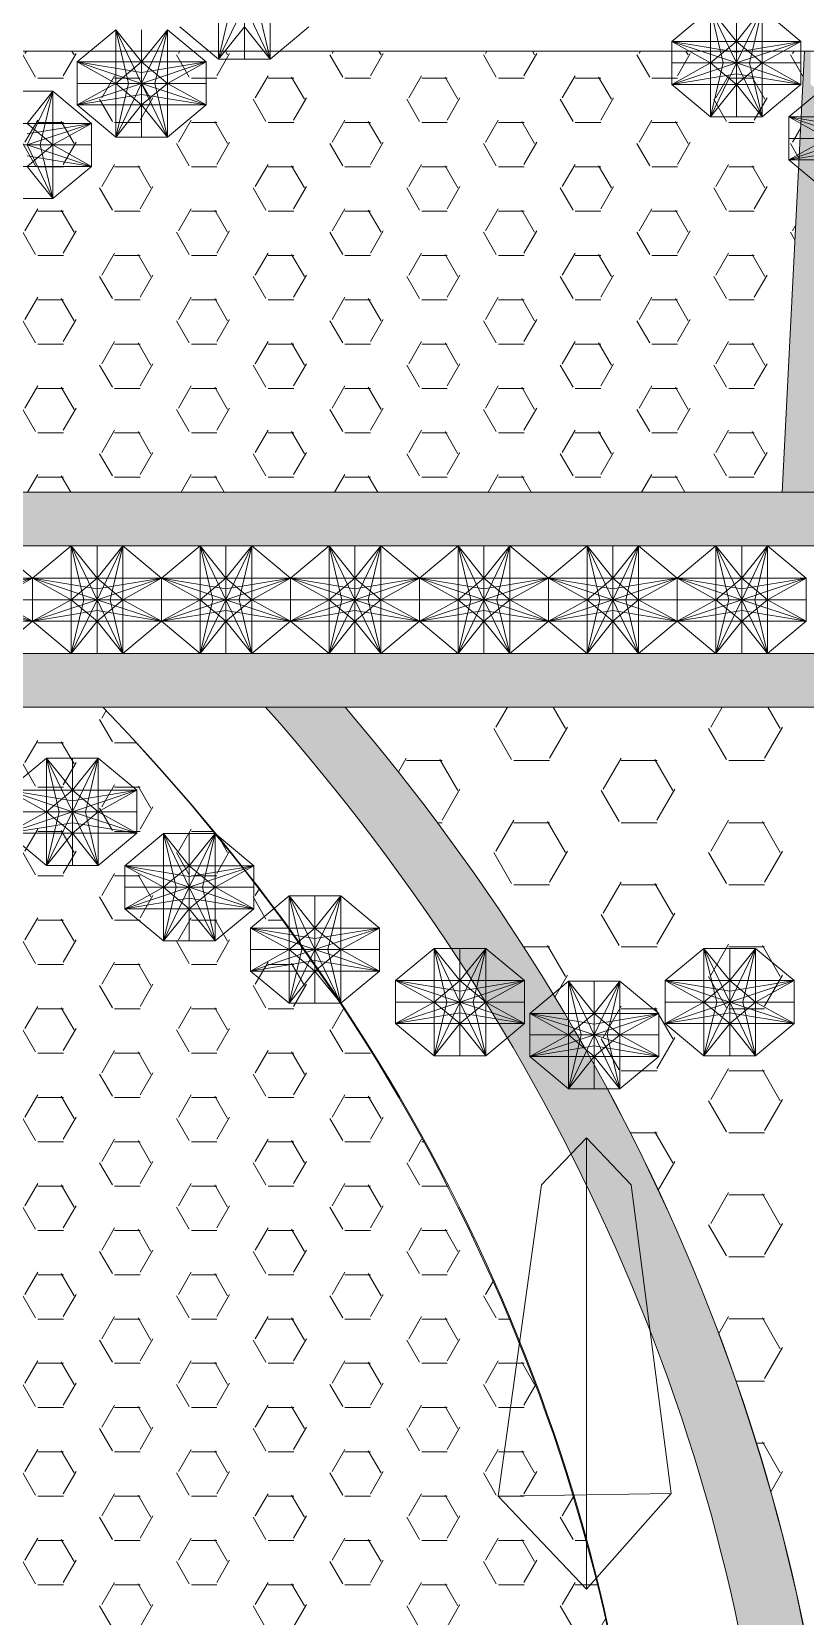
# Model space of a CAD drawing. Header units: inches. Extents: x 258415 to 640093, y 441672 to 945769.
# Drawn here: x 299308.7 to 299344.7, y 465823.4 to 465897.2 of the extents above; entities that cross this region are included whole.
import ezdxf

# ---------------------------------------------------------------- set-up
doc = ezdxf.new("R2010")
doc.units = ezdxf.units.IN
doc.header["$MEASUREMENT"] = 0
doc.linetypes.add('HIDDEN', pattern=[0.375, 0.25, -0.125])
doc.layers.add('CQ SPOT DETAIL DIMENSION', color=9, linetype='Continuous')
doc.layers.add('E-LITE-FIXT-NORM-CEILING', color=3, linetype='Continuous')
pattern_1 = [(0, (-8405.160711264965, -2014.935615918386), (0, 6.874074999999999), [3.96875, -7.9375]), (120, (-8405.160711264965, -2014.935615918386), (-5.953123577519514, -3.437037499999997), [3.968749999999997, -7.937499999999996]), (59.99999999999999, (-8401.191961264965, -2014.935615918386), (-5.953123577519514, 3.4370375), [3.96875, -7.9375])]

# ---------------------------------------------------------------- blocks, each defined once
blk = doc.blocks.new('OCTAGON')
at = {"color": 4, "lineweight": 0}
for p, q in [((-4.999999999974534, 12.5), (-4.999999999974534, -12.5)), ((-4.999999999978171, 12.49999999999772), (2.54659e-11, 5.000000000000454)), ((-4.999999999974534, 12.49999999999045), (-2.535666767445945, -1.3642e-12)), ((3.27418e-11, 0), (-4.999999999978171, 12.49999999999772)), ((2.54659e-11, 12.5), (2.54659e-11, -12.5)), ((5.000000000029104, 12.50000000000045), (2.91038e-11, 5.000000000000454)), ((2.54659e-11, 0), (5.000000000029104, 12.50000000000045)), ((5.000000000025465, 12.49999999999318), (2.535666767504153, 0)), ((5.000000000025465, 12.5), (5.000000000025465, -12.5)), ((-12.49999999997453, 5), (12.50000000002546, 5)), ((-12.49999999997817, 5.000000000007275), (-4.99999999998181, 0)), ((-12.49999999997089, 5.000000000003636), (2.18279e-11, 2.535666767471411)), ((1.81899e-11, -7.276000000000001e-12), (-12.49999999997817, 5.000000000007275)), ((12.50000000002183, 5.000000000003636), (2.91038e-11, 2.535666767471411)), ((3.27418e-11, -7.276000000000001e-12), (12.5000000000291, 5.000000000007275)), ((12.5000000000291, 5.000000000007275), (5.000000000032742, 0)), ((-12.49999999997453, 0), (12.50000000002546, 0)), ((1.81899e-11, 0), (-12.49999999998181, -5)), ((-4.999999999974534, -12.49999999999045), (-2.535666767445945, 1.3642e-12)), ((3.27418e-11, 0), (-4.999999999978171, -12.49999999999772)), ((2.54659e-11, 0), (5.000000000029104, -12.50000000000045)), ((3.27418e-11, 0), (12.50000000003274, -5)), ((5.000000000025465, -12.49999999999318), (2.535666767504153, 0)), ((-12.49999999998181, -5), (-4.99999999998181, -3.638e-12)), ((-12.49999999997453, -4.999999999996362), (1.81899e-11, -2.535666767478687)), ((12.50000000002546, -4.999999999996362), (3.27418e-11, -2.535666767478687)), ((12.50000000003274, -5), (5.000000000032742, -3.638e-12)), ((-12.49999999997453, -5), (12.50000000002546, -5)), ((-4.999999999978171, -12.49999999999772), (2.54659e-11, -5.000000000000454)), ((5.000000000029104, -12.50000000000045), (2.91038e-11, -5.000000000000454))]:
    blk.add_line(p, q, dxfattribs=at)
for points in [[(-4.999999999974534, 12.5), (5.000000000029104, 12.50000000000045), (12.50000000002546, 5), (12.50000000002546, -5), (5.000000000025465, -12.5), (-4.999999999970896, -12.49999999999954), (-12.49999999997453, -5), (-12.49999999997453, 5), (-4.999999999974534, 12.5)], [(-4.999999999974534, 1.3642e-12), (2.54659e-11, 4.999999999994997), (5.000000000032742, -3.638e-12), (2.54659e-11, -4.999999999994997), (-4.99999999998181, -3.638e-12)]]:
    blk.add_lwpolyline(points, dxfattribs=at)
blk = doc.blocks.new('COLIER')
at = {"color": 4, "lineweight": 0}
for p, q in [((8181.334809409403, 3211.537572136928), (8187.334809409401, 3217.537572136927)), ((8187.334809409401, 3217.537572136927), (8187.334809409401, 3197.537572136929)), ((8187.334809409401, 3217.537572136927), (8195.334809409404, 3217.537572136928)), ((8187.334809409399, 3217.537572136926), (8191.334809409401, 3211.537572136928)), ((8187.334809409401, 3217.53757213692), (8189.306275995424, 3207.537572136927)), ((8191.334809409405, 3207.537572136928), (8187.334809409399, 3217.537572136926)), ((8191.334809409401, 3217.537572136927), (8191.334809409401, 3197.537572136929)), ((8195.334809409404, 3217.537572136928), (8191.334809409404, 3211.537572136928)), ((8191.334809409401, 3207.537572136928), (8195.334809409404, 3217.537572136928)), ((8195.3348094094, 3217.537572136922), (8193.363342823384, 3207.537572136928)), ((8195.3348094094, 3217.537572136927), (8195.3348094094, 3197.537572136929)), ((8195.334809409404, 3217.537572136928), (8201.3348094094, 3211.537572136928)), ((8181.334809409403, 3211.537572136928), (8201.3348094094, 3211.537572136928)), ((8181.334809409399, 3211.537572136933), (8187.334809409395, 3207.537572136928)), ((8181.334809409404, 3211.537572136931), (8191.334809409399, 3209.566105550905)), ((8191.334809409394, 3207.537572136922), (8181.334809409399, 3211.537572136933)), ((8187.334809409401, 3207.537572136929), (8191.334809409401, 3211.537572136924)), ((8201.334809409396, 3211.537572136931), (8191.334809409404, 3209.566105550905)), ((8191.334809409405, 3207.537572136922), (8201.334809409404, 3211.537572136933)), ((8191.334809409401, 3211.537572136924), (8195.334809409407, 3207.537572136925)), ((8201.334809409404, 3211.537572136933), (8195.334809409407, 3207.537572136928)), ((8201.3348094094, 3211.537572136928), (8201.3348094094, 3203.537572136928)), ((8181.334809409403, 3207.537572136928), (8201.3348094094, 3207.537572136928)), ((8181.334809409395, 3203.537572136928), (8187.334809409395, 3207.537572136925)), ((8191.334809409394, 3207.537572136928), (8181.334809409395, 3203.537572136928)), ((8181.334809409403, 3203.537572136931), (8191.334809409394, 3205.509038722945)), ((8187.334809409401, 3197.537572136936), (8189.306275995424, 3207.537572136929)), ((8191.334809409405, 3207.537572136928), (8187.334809409399, 3197.53757213693)), ((8191.334809409401, 3203.537572136932), (8187.334809409395, 3207.537572136925)), ((8191.334809409401, 3207.537572136928), (8195.334809409404, 3197.537572136928)), ((8191.334809409405, 3207.537572136928), (8201.334809409407, 3203.537572136928)), ((8195.334809409407, 3207.537572136925), (8191.334809409401, 3203.537572136932)), ((8201.3348094094, 3203.537572136931), (8191.334809409405, 3205.509038722945)), ((8195.3348094094, 3197.537572136934), (8193.363342823384, 3207.537572136928)), ((8201.334809409407, 3203.537572136928), (8195.334809409407, 3207.537572136925)), ((8181.334809409403, 3203.537572136928), (8201.3348094094, 3203.537572136928)), ((8187.334809409405, 3197.537572136929), (8181.334809409403, 3203.537572136928)), ((8187.334809409399, 3197.53757213693), (8191.334809409401, 3203.537572136928)), ((8195.334809409404, 3197.537572136928), (8191.334809409404, 3203.537572136928)), ((8201.3348094094, 3203.537572136928), (8195.3348094094, 3197.537572136929)), ((8199.466642955, 3197.491142699168), (8205.466642954998, 3203.491142699168)), ((8205.466642954998, 3203.491142699168), (8205.466642954998, 3183.491142699168)), ((8205.466642954998, 3203.491142699168), (8213.466642955002, 3203.491142699169)), ((8205.466642954998, 3203.491142699166), (8209.466642954998, 3197.491142699168)), ((8205.466642954998, 3203.49114269916), (8207.43810954102, 3193.491142699167)), ((8209.466642955002, 3193.491142699168), (8205.466642954998, 3203.491142699166)), ((8209.466642954998, 3203.491142699168), (8209.466642954998, 3183.491142699168)), ((8213.466642955002, 3203.491142699169), (8209.466642955002, 3197.491142699168)), ((8209.466642954998, 3193.491142699168), (8213.466642955002, 3203.491142699169)), ((8213.466642954998, 3203.491142699162), (8211.495176368979, 3193.491142699168)), ((8213.466642954998, 3203.491142699168), (8213.466642954998, 3183.491142699168)), ((8213.466642955002, 3203.491142699169), (8219.466642954998, 3197.491142699168)), ((8195.3348094094, 3197.537572136929), (8187.334809409405, 3197.537572136929)), ((8199.466642955, 3197.491142699168), (8219.466642954998, 3197.491142699168)), ((8199.466642955, 3189.491142699168), (8199.466642955, 3197.491142699168)), ((8199.466642954996, 3197.491142699174), (8205.466642954992, 3193.491142699168)), ((8199.466642955002, 3197.491142699171), (8209.466642954996, 3195.519676113145)), ((8209.466642954992, 3193.491142699163), (8199.466642954996, 3197.491142699174)), ((8205.466642954998, 3193.491142699169), (8209.466642954998, 3197.491142699164)), ((8219.466642954994, 3197.491142699171), (8209.466642955002, 3195.519676113145)), ((8209.466642955002, 3193.491142699163), (8219.466642955, 3197.491142699174)), ((8209.466642954998, 3197.491142699164), (8213.466642955002, 3193.491142699166)), ((8219.466642955, 3197.491142699174), (8213.466642955002, 3193.491142699168)), ((8219.466642954998, 3197.491142699168), (8219.466642954998, 3189.491142699168)), ((8199.466642955, 3193.491142699168), (8219.466642954998, 3193.491142699168)), ((8199.466642954992, 3189.491142699168), (8205.466642954992, 3193.491142699166)), ((8209.466642954992, 3193.491142699168), (8199.466642954992, 3189.491142699168)), ((8205.466642954998, 3183.491142699176), (8207.43810954102, 3193.491142699169)), ((8209.466642955002, 3193.491142699168), (8205.466642954998, 3183.49114269917)), ((8209.466642954998, 3189.491142699172), (8205.466642954992, 3193.491142699166)), ((8209.466642954998, 3193.491142699168), (8213.466642955002, 3183.491142699168)), ((8209.466642955002, 3193.491142699168), (8219.466642955002, 3189.491142699168)), ((8213.466642955002, 3193.491142699166), (8209.466642954998, 3189.491142699172)), ((8213.466642954998, 3183.491142699174), (8211.495176368979, 3193.491142699168)), ((8219.466642955002, 3189.491142699168), (8213.466642955002, 3193.491142699166)), ((8199.466642955, 3189.491142699171), (8209.466642954992, 3191.462609285185)), ((8219.466642954998, 3189.491142699171), (8209.466642955002, 3191.462609285185)), ((8218.952291619129, 3185.897048886263), (8224.952291619127, 3191.897048886262)), ((8224.952291619127, 3191.897048886262), (8224.952291619127, 3171.897048886263)), ((8224.952291619127, 3191.897048886262), (8232.95229161913, 3191.897048886263)), ((8224.952291619125, 3191.897048886261), (8228.952291619129, 3185.897048886263)), ((8224.952291619127, 3191.897048886254), (8226.923758205152, 3181.897048886261)), ((8228.952291619133, 3181.897048886263), (8224.952291619125, 3191.897048886261)), ((8228.952291619129, 3191.897048886262), (8228.952291619129, 3171.897048886263)), ((8232.95229161913, 3191.897048886263), (8228.95229161913, 3185.897048886263)), ((8228.952291619129, 3181.897048886263), (8232.95229161913, 3191.897048886263)), ((8232.952291619129, 3191.897048886257), (8230.98082503311, 3181.897048886263)), ((8232.952291619129, 3191.897048886262), (8232.952291619129, 3171.897048886263)), ((8232.95229161913, 3191.897048886263), (8238.952291619125, 3185.897048886263)), ((8199.466642955, 3189.491142699168), (8219.466642954998, 3189.491142699168)), ((8205.466642955, 3183.491142699169), (8199.466642955, 3189.491142699168)), ((8205.466642954998, 3183.49114269917), (8209.466642954998, 3189.491142699168)), ((8213.466642955002, 3183.491142699168), (8209.466642955002, 3189.491142699168)), ((8219.466642954998, 3189.491142699168), (8213.466642954998, 3183.491142699168)), ((8218.952291619129, 3185.897048886263), (8238.952291619125, 3185.897048886263)), ((8218.952291619129, 3177.897048886263), (8218.952291619129, 3185.897048886263)), ((8218.952291619125, 3185.897048886268), (8224.952291619124, 3181.897048886263)), ((8218.952291619129, 3185.897048886265), (8228.952291619125, 3183.92558230024)), ((8228.952291619122, 3181.897048886257), (8218.952291619125, 3185.897048886268)), ((8224.952291619127, 3181.897048886263), (8228.952291619129, 3185.897048886259)), ((8238.952291619124, 3185.897048886265), (8228.95229161913, 3183.92558230024)), ((8228.952291619133, 3181.897048886257), (8238.952291619129, 3185.897048886268)), ((8228.952291619129, 3185.897048886259), (8232.952291619133, 3181.897048886261)), ((8238.952291619129, 3185.897048886268), (8232.952291619133, 3181.897048886263)), ((8238.952291619125, 3185.897048886263), (8238.952291619125, 3177.897048886263)), ((8213.466642954998, 3183.491142699168), (8205.466642955, 3183.491142699169)), ((8218.952291619129, 3181.897048886263), (8238.952291619125, 3181.897048886263)), ((8218.952291619124, 3177.897048886263), (8224.952291619124, 3181.897048886261)), ((8228.952291619122, 3181.897048886263), (8218.952291619124, 3177.897048886263)), ((8224.952291619127, 3171.89704888627), (8226.923758205152, 3181.897048886263)), ((8228.952291619133, 3181.897048886263), (8224.952291619125, 3171.897048886265)), ((8228.952291619129, 3177.897048886267), (8224.952291619124, 3181.897048886261)), ((8228.952291619129, 3181.897048886263), (8232.95229161913, 3171.897048886263)), ((8228.952291619133, 3181.897048886263), (8238.952291619133, 3177.897048886263)), ((8232.952291619133, 3181.897048886261), (8228.952291619129, 3177.897048886267)), ((8232.952291619129, 3171.897048886269), (8230.98082503311, 3181.897048886263)), ((8238.952291619133, 3177.897048886263), (8232.952291619133, 3181.897048886261)), ((8241.452945020023, 3176.115624746339), (8247.45294502002, 3182.115624746338)), ((8247.45294502002, 3182.115624746338), (8247.45294502002, 3162.11562474634)), ((8247.45294502002, 3182.115624746338), (8255.452945020024, 3182.115624746339)), ((8247.45294502002, 3182.115624746336), (8251.45294502002, 3176.115624746339)), ((8247.45294502002, 3182.115624746331), (8249.424411606044, 3172.115624746338)), ((8251.452945020024, 3172.115624746339), (8247.45294502002, 3182.115624746336)), ((8251.45294502002, 3182.115624746338), (8251.45294502002, 3162.11562474634)), ((8255.452945020024, 3182.115624746339), (8251.452945020024, 3176.115624746339)), ((8251.45294502002, 3172.115624746339), (8255.452945020024, 3182.115624746339)), ((8255.45294502002, 3182.115624746333), (8253.481478434001, 3172.115624746339)), ((8255.45294502002, 3182.115624746338), (8255.45294502002, 3162.11562474634)), ((8255.452945020024, 3182.115624746339), (8261.45294502002, 3176.115624746339)), ((8289.297930252716, 3182.115624746339), (8283.29793025272, 3176.115624746339)), ((8289.29793025272, 3182.115624746338), (8289.29793025272, 3162.11562474634)), ((8297.29793025272, 3182.115624746338), (8289.297930252716, 3182.115624746339)), ((8289.297930252716, 3182.115624746339), (8293.297930252718, 3176.115624746339)), ((8289.29793025272, 3182.115624746333), (8291.269396838736, 3172.115624746339)), ((8293.29793025272, 3172.115624746339), (8289.297930252716, 3182.115624746339)), ((8293.29793025272, 3182.115624746338), (8293.29793025272, 3162.11562474634)), ((8297.297930252724, 3182.115624746336), (8293.29793025272, 3176.115624746339)), ((8293.297930252713, 3172.115624746339), (8297.297930252724, 3182.115624746336)), ((8297.29793025272, 3182.115624746331), (8295.326463666697, 3172.115624746338)), ((8297.29793025272, 3182.115624746338), (8297.29793025272, 3162.11562474634)), ((8303.297930252718, 3176.115624746339), (8297.29793025272, 3182.115624746338)), ((8218.952291619129, 3177.897048886266), (8228.952291619122, 3179.868515472279)), ((8238.952291619125, 3177.897048886266), (8228.952291619133, 3179.868515472279)), ((8218.952291619129, 3177.897048886263), (8238.952291619125, 3177.897048886263)), ((8224.952291619129, 3171.897048886263), (8218.952291619129, 3177.897048886263)), ((8224.952291619125, 3171.897048886265), (8228.952291619129, 3177.897048886263)), ((8232.95229161913, 3171.897048886263), (8228.95229161913, 3177.897048886263)), ((8238.952291619125, 3177.897048886263), (8232.952291619129, 3171.897048886263)), ((8241.452945020023, 3176.115624746339), (8261.45294502002, 3176.115624746339)), ((8241.452945020023, 3168.115624746339), (8241.452945020023, 3176.115624746339)), ((8241.45294502002, 3176.115624746345), (8247.452945020015, 3172.115624746339)), ((8241.452945020024, 3176.115624746342), (8251.452945020019, 3174.144158160316)), ((8251.452945020015, 3172.115624746333), (8241.45294502002, 3176.115624746345)), ((8247.45294502002, 3172.11562474634), (8251.45294502002, 3176.115624746335)), ((8261.452945020015, 3176.115624746342), (8251.452945020024, 3174.144158160316)), ((8251.452945020024, 3172.115624746333), (8261.452945020023, 3176.115624746345)), ((8251.45294502002, 3176.115624746335), (8255.452945020026, 3172.115624746336)), ((8261.452945020023, 3176.115624746345), (8255.452945020026, 3172.115624746339)), ((8261.45294502002, 3176.115624746339), (8261.45294502002, 3168.115624746339)), ((8262.270194529063, 3169.993511731302), (8268.270194529057, 3175.993511731301)), ((8268.270194529057, 3175.993511731301), (8268.270194529057, 3155.993511731302)), ((8268.270194529057, 3175.993511731301), (8276.270194529063, 3175.993511731302)), ((8268.270194529056, 3175.9935117313), (8272.27019452906, 3169.993511731302)), ((8268.270194529057, 3175.993511731294), (8270.241661115084, 3165.993511731301)), ((8272.270194529065, 3165.993511731302), (8268.270194529056, 3175.9935117313)), ((8272.27019452906, 3175.993511731301), (8272.27019452906, 3155.993511731302)), ((8276.270194529063, 3175.993511731302), (8272.270194529061, 3169.993511731302)), ((8272.27019452906, 3165.993511731302), (8276.270194529063, 3175.993511731302)), ((8276.27019452906, 3175.993511731296), (8274.298727943042, 3165.993511731302)), ((8276.27019452906, 3175.993511731301), (8276.27019452906, 3155.993511731302)), ((8276.270194529063, 3175.993511731302), (8282.27019452906, 3169.993511731302)), ((8303.297930252718, 3176.115624746339), (8283.29793025272, 3176.115624746339)), ((8283.29793025272, 3176.115624746339), (8283.29793025272, 3168.115624746339)), ((8283.297930252718, 3176.115624746345), (8289.297930252715, 3172.115624746339)), ((8283.297930252724, 3176.115624746342), (8293.297930252718, 3174.144158160316)), ((8293.297930252713, 3172.115624746333), (8283.297930252718, 3176.115624746345)), ((8293.29793025272, 3176.115624746335), (8289.297930252715, 3172.115624746336)), ((8303.297930252716, 3176.115624746342), (8293.29793025272, 3174.144158160316)), ((8293.297930252724, 3172.115624746333), (8303.297930252724, 3176.115624746345)), ((8297.29793025272, 3172.11562474634), (8293.29793025272, 3176.115624746335)), ((8303.297930252724, 3176.115624746345), (8297.297930252726, 3172.115624746339)), ((8303.297930252718, 3168.115624746339), (8303.297930252718, 3176.115624746339)), ((8232.952291619129, 3171.897048886263), (8224.952291619129, 3171.897048886263)), ((8241.452945020023, 3172.115624746339), (8261.45294502002, 3172.115624746339)), ((8241.452945020013, 3168.115624746339), (8247.452945020015, 3172.115624746336)), ((8251.452945020015, 3172.115624746339), (8241.452945020013, 3168.115624746339)), ((8247.45294502002, 3162.115624746347), (8249.424411606044, 3172.11562474634)), ((8251.452945020024, 3172.115624746339), (8247.45294502002, 3162.115624746341)), ((8251.45294502002, 3168.115624746343), (8247.452945020015, 3172.115624746336)), ((8251.45294502002, 3172.115624746339), (8255.452945020024, 3162.115624746339)), ((8251.452945020024, 3172.115624746339), (8261.452945020026, 3168.115624746339)), ((8255.452945020026, 3172.115624746336), (8251.45294502002, 3168.115624746343)), ((8255.45294502002, 3162.115624746345), (8253.481478434001, 3172.115624746339)), ((8261.452945020026, 3168.115624746339), (8255.452945020026, 3172.115624746336)), ((8303.297930252718, 3172.115624746339), (8283.29793025272, 3172.115624746339)), ((8283.297930252713, 3168.115624746339), (8289.297930252715, 3172.115624746336)), ((8293.297930252713, 3172.115624746339), (8283.297930252713, 3168.115624746339)), ((8289.29793025272, 3162.115624746345), (8291.269396838736, 3172.115624746339)), ((8293.29793025272, 3172.115624746339), (8289.297930252716, 3162.115624746339)), ((8289.297930252715, 3172.115624746336), (8293.29793025272, 3168.115624746343)), ((8293.297930252713, 3172.115624746339), (8297.297930252724, 3162.115624746341)), ((8293.297930252724, 3172.115624746339), (8303.297930252724, 3168.115624746339)), ((8293.29793025272, 3168.115624746343), (8297.297930252726, 3172.115624746336)), ((8297.29793025272, 3162.115624746347), (8295.326463666697, 3172.11562474634)), ((8303.297930252724, 3168.115624746339), (8297.297930252726, 3172.115624746336)), ((8241.452945020023, 3168.115624746342), (8251.452945020015, 3170.087091332355)), ((8261.45294502002, 3168.115624746342), (8251.452945020024, 3170.087091332355)), ((8262.270194529063, 3169.993511731302), (8282.27019452906, 3169.993511731302)), ((8262.270194529063, 3161.993511731302), (8262.270194529063, 3169.993511731302)), ((8262.270194529056, 3169.993511731307), (8268.270194529052, 3165.993511731302)), ((8262.270194529063, 3169.993511731304), (8272.270194529057, 3168.022045145279)), ((8272.270194529054, 3165.993511731296), (8262.270194529056, 3169.993511731307)), ((8268.270194529057, 3165.993511731303), (8272.27019452906, 3169.993511731298)), ((8282.270194529056, 3169.993511731304), (8272.270194529061, 3168.022045145279)), ((8272.270194529065, 3165.993511731296), (8282.270194529061, 3169.993511731307)), ((8272.27019452906, 3169.993511731298), (8276.270194529065, 3165.993511731299)), ((8282.270194529061, 3169.993511731307), (8276.270194529065, 3165.993511731302)), ((8282.27019452906, 3169.993511731302), (8282.27019452906, 3161.993511731302)), ((8283.29793025272, 3168.115624746342), (8293.297930252713, 3170.087091332355)), ((8303.297930252718, 3168.115624746342), (8293.297930252724, 3170.087091332355)), ((8241.452945020023, 3168.115624746339), (8261.45294502002, 3168.115624746339)), ((8247.452945020024, 3162.11562474634), (8241.452945020023, 3168.115624746339)), ((8247.45294502002, 3162.115624746341), (8251.45294502002, 3168.115624746339)), ((8255.452945020024, 3162.115624746339), (8251.452945020024, 3168.115624746339)), ((8261.45294502002, 3168.115624746339), (8255.45294502002, 3162.11562474634)), ((8303.297930252718, 3168.115624746339), (8283.29793025272, 3168.115624746339)), ((8283.29793025272, 3168.115624746339), (8289.29793025272, 3162.11562474634)), ((8289.297930252716, 3162.115624746339), (8293.297930252718, 3168.115624746339)), ((8297.297930252724, 3162.115624746341), (8293.29793025272, 3168.115624746339)), ((8297.297930252716, 3162.11562474634), (8303.297930252718, 3168.115624746339)), ((8262.270194529063, 3165.993511731302), (8282.27019452906, 3165.993511731302)), ((8262.270194529056, 3161.993511731302), (8268.270194529052, 3165.993511731299)), ((8272.270194529054, 3165.993511731302), (8262.270194529056, 3161.993511731302)), ((8262.270194529063, 3161.993511731305), (8272.270194529054, 3163.964978317319)), ((8268.270194529057, 3155.99351173131), (8270.241661115084, 3165.993511731303)), ((8272.270194529065, 3165.993511731302), (8268.270194529056, 3155.993511731304)), ((8272.27019452906, 3161.993511731306), (8268.270194529052, 3165.993511731299)), ((8272.27019452906, 3165.993511731302), (8276.270194529063, 3155.993511731302)), ((8272.270194529065, 3165.993511731302), (8282.270194529065, 3161.993511731302)), ((8276.270194529065, 3165.993511731299), (8272.27019452906, 3161.993511731306)), ((8282.27019452906, 3161.993511731305), (8272.270194529065, 3163.964978317319)), ((8276.27019452906, 3155.993511731308), (8274.298727943042, 3165.993511731302)), ((8282.270194529065, 3161.993511731302), (8276.270194529065, 3165.993511731299)), ((8255.45294502002, 3162.11562474634), (8247.452945020024, 3162.11562474634)), ((8262.270194529063, 3161.993511731302), (8282.27019452906, 3161.993511731302)), ((8268.270194529065, 3155.993511731303), (8262.270194529063, 3161.993511731302)), ((8268.270194529056, 3155.993511731304), (8272.27019452906, 3161.993511731302)), ((8276.270194529063, 3155.993511731302), (8272.270194529061, 3161.993511731302)), ((8282.27019452906, 3161.993511731302), (8276.27019452906, 3155.993511731302)), ((8289.29793025272, 3162.11562474634), (8297.297930252716, 3162.11562474634)), ((8276.27019452906, 3155.993511731302), (8268.270194529065, 3155.993511731303)), ((8264.074803707334, 3138.085236497267), (8271.08659441013, 3146.835236497266)), ((8264.074803707334, 3138.085236497267), (8271.08659441013, 3146.835236497266)), ((8271.08659441013, 3146.835236497266), (8277.992172569871, 3138.085236497267)), ((8271.08659441013, 3146.835236497266), (8277.992172569871, 3138.085236497267)), ((8277.992172569871, 3138.085236497267), (8271.086594410132, 3146.835236497266)), ((8271.086594410132, 3146.835236497266), (8271.08659441013, 3062.835236497266)), ((8257.367343506361, 3080.158771995611), (8264.074803707334, 3138.085236497267)), ((8277.992172569871, 3138.085236497267), (8284.189622314709, 3080.636474685957)), ((8271.08659441013, 3080.403110782523), (8257.367343506361, 3080.158771995611)), ((8271.08659441013, 3062.835236497266), (8257.367343506361, 3080.158771995611)), ((8284.189622314709, 3080.636474685957), (8271.08659441013, 3062.835236497266)), ((8271.08659441013, 3062.835236497266), (8284.189622314709, 3080.636474685957)), ((8284.189622314709, 3080.636474685957), (8271.08659441013, 3080.403110782523))]:
    blk.add_line(p, q, dxfattribs=at)
blk = doc.blocks.new('COLIER4')
at = {"color": 4, "lineweight": 0}
for p, q in [((8092.845238180172, 3228.79398586225), (8092.845238180172, 3208.79398586225)), ((8096.845238180174, 3228.79398586225), (8096.845238180174, 3208.79398586225)), ((8100.845238180174, 3228.79398586225), (8100.845238180174, 3208.79398586225)), ((8092.845238180172, 3208.793985862256), (8094.81670476619, 3218.793985862251)), ((8096.845238180174, 3218.793985862251), (8092.845238180171, 3208.79398586225)), ((8096.845238180167, 3218.793985862251), (8100.845238180174, 3208.793985862253)), ((8100.845238180174, 3208.793985862259), (8098.873771594151, 3218.793985862252)), ((8076.912467266254, 3214.241767172228), (8070.912467266257, 3208.241767172228)), ((8076.912467266257, 3214.241767172227), (8076.912467266257, 3194.241767172228)), ((8076.912467266254, 3214.241767172228), (8080.912467266253, 3208.241767172228)), ((8076.912467266257, 3214.241767172222), (8078.883933852273, 3204.241767172228)), ((8080.912467266257, 3204.241767172228), (8076.912467266254, 3214.241767172228)), ((8080.912467266257, 3214.241767172227), (8080.912467266257, 3194.241767172228)), ((8084.91246726626, 3214.241767172226), (8080.912467266257, 3208.241767172228)), ((8080.91246726625, 3204.241767172228), (8084.91246726626, 3214.241767172226)), ((8084.912467266256, 3214.24176717222), (8082.941000680235, 3204.241767172227)), ((8084.912467266256, 3214.241767172227), (8084.912467266256, 3194.241767172228)), ((8090.912467266257, 3208.241767172228), (8084.912467266256, 3214.241767172227)), ((8086.845238180172, 3214.793985862251), (8092.845238180172, 3208.79398586225)), ((8092.845238180171, 3208.79398586225), (8096.845238180171, 3214.793985862251)), ((8100.845238180174, 3208.793985862253), (8096.845238180174, 3214.793985862251)), ((8100.845238180171, 3208.793985862251), (8106.845238180174, 3214.793985862251)), ((8090.912467266257, 3208.241767172228), (8070.912467266257, 3208.241767172228)), ((8070.912467266257, 3208.241767172228), (8070.912467266257, 3200.241767172228)), ((8070.912467266253, 3208.241767172233), (8076.912467266253, 3204.241767172228)), ((8070.912467266258, 3208.241767172231), (8080.912467266253, 3206.270300586205)), ((8080.91246726625, 3204.241767172222), (8070.912467266253, 3208.241767172233)), ((8080.912467266257, 3208.241767172224), (8076.912467266253, 3204.241767172225)), ((8090.912467266255, 3208.241767172231), (8080.91246726626, 3206.270300586205)), ((8080.912467266264, 3204.241767172222), (8090.91246726626, 3208.241767172233)), ((8084.912467266256, 3204.241767172229), (8080.912467266257, 3208.241767172224)), ((8090.91246726626, 3208.241767172233), (8084.912467266262, 3204.241767172228)), ((8090.912467266257, 3200.241767172228), (8090.912467266257, 3208.241767172228)), ((8092.845238180172, 3208.79398586225), (8100.845238180171, 3208.793985862251)), ((8090.912467266257, 3204.241767172228), (8070.912467266257, 3204.241767172228)), ((8070.912467266253, 3200.241767172228), (8076.912467266253, 3204.241767172225)), ((8080.91246726625, 3204.241767172228), (8070.912467266253, 3200.241767172228)), ((8076.912467266257, 3194.241767172234), (8078.883933852273, 3204.241767172228)), ((8080.912467266257, 3204.241767172228), (8076.912467266254, 3194.241767172228)), ((8076.912467266253, 3204.241767172225), (8080.912467266257, 3200.241767172232)), ((8080.91246726625, 3204.241767172228), (8084.91246726626, 3194.24176717223)), ((8080.912467266264, 3204.241767172228), (8090.912467266262, 3200.241767172228)), ((8080.912467266257, 3200.241767172232), (8084.912467266262, 3204.241767172225)), ((8084.912467266256, 3194.241767172236), (8082.941000680235, 3204.241767172229)), ((8090.912467266262, 3200.241767172228), (8084.912467266262, 3204.241767172225)), ((8067.130106372028, 3202.812017458411), (8059.130106372025, 3202.812017458412)), ((8067.130106372031, 3202.812017458409), (8063.130106372028, 3196.812017458412)), ((8063.130106372021, 3192.812017458412), (8067.130106372031, 3202.812017458409)), ((8067.130106372028, 3202.812017458403), (8065.158639786005, 3192.812017458411)), ((8067.130106372028, 3202.812017458411), (8067.130106372028, 3182.812017458412)), ((8073.130106372028, 3196.812017458411), (8067.130106372028, 3202.812017458411)), ((8070.912467266257, 3200.241767172232), (8080.91246726625, 3202.213233758245)), ((8090.912467266257, 3200.241767172232), (8080.912467266264, 3202.213233758245)), ((8090.912467266257, 3200.241767172228), (8070.912467266257, 3200.241767172228)), ((8070.912467266257, 3200.241767172228), (8076.912467266257, 3194.241767172228)), ((8076.912467266254, 3194.241767172228), (8080.912467266253, 3200.241767172228)), ((8084.91246726626, 3194.24176717223), (8080.912467266257, 3200.241767172228)), ((8084.912467266255, 3194.241767172229), (8090.912467266257, 3200.241767172228)), ((8073.130106372028, 3196.812017458411), (8053.130106372028, 3196.812017458411)), ((8073.130106372024, 3196.812017458415), (8063.130106372032, 3194.840550872389)), ((8063.130106372032, 3192.812017458406), (8073.130106372031, 3196.812017458417)), ((8067.130106372028, 3192.812017458412), (8063.130106372028, 3196.812017458408)), ((8073.130106372031, 3196.812017458417), (8067.130106372032, 3192.812017458412)), ((8073.130106372028, 3188.812017458412), (8073.130106372028, 3196.812017458411)), ((8076.912467266257, 3194.241767172228), (8084.912467266255, 3194.241767172229)), ((8073.130106372028, 3192.812017458412), (8053.130106372028, 3192.812017458412)), ((8063.130106372021, 3192.812017458412), (8067.130106372031, 3182.812017458414)), ((8063.130106372032, 3192.812017458412), (8073.130106372032, 3188.812017458412)), ((8063.130106372028, 3188.812017458416), (8067.130106372032, 3192.812017458409)), ((8073.130106372028, 3188.812017458415), (8063.130106372032, 3190.783484044429)), ((8067.130106372028, 3182.81201745842), (8065.158639786005, 3192.812017458412)), ((8073.130106372032, 3188.812017458412), (8067.130106372032, 3192.812017458409)), ((8073.130106372028, 3188.812017458412), (8053.130106372028, 3188.812017458412)), ((8067.130106372031, 3182.812017458414), (8063.130106372028, 3188.812017458412)), ((8067.130106372024, 3182.812017458413), (8073.130106372028, 3188.812017458412)), ((8059.130106372028, 3182.812017458412), (8067.130106372024, 3182.812017458413))]:
    blk.add_line(p, q, dxfattribs=at)
blk = doc.blocks.new('COLIER5')
at = {"color": 4, "lineweight": 0}
for p, q in [((8295.086727629576, 3468.737489662621), (8301.086727629572, 3474.737489662621)), ((8301.086727629572, 3474.737489662621), (8301.086727629572, 3454.737489662621)), ((8301.086727629572, 3474.737489662619), (8305.086727629572, 3468.737489662621)), ((8301.086727629572, 3474.737489662613), (8303.058194215595, 3464.73748966262)), ((8305.08672762958, 3464.737489662621), (8301.086727629572, 3474.737489662619)), ((8305.086727629572, 3474.737489662621), (8305.086727629572, 3454.737489662621)), ((8309.086727629576, 3474.737489662621), (8305.086727629576, 3468.737489662621)), ((8305.086727629572, 3464.737489662621), (8309.086727629576, 3474.737489662621)), ((8309.086727629572, 3474.737489662614), (8307.115261043557, 3464.737489662621)), ((8309.086727629572, 3474.73748966262), (8309.086727629572, 3454.737489662621)), ((8309.086727629576, 3474.737489662621), (8315.086727629572, 3468.737489662621)), ((8295.086727629576, 3468.737489662621), (8315.086727629572, 3468.737489662621)), ((8295.086727629576, 3460.737489662621), (8295.086727629576, 3468.737489662621)), ((8295.086727629572, 3468.737489662626), (8301.086727629568, 3464.737489662621)), ((8295.086727629576, 3468.737489662623), (8305.086727629572, 3466.766023076598)), ((8305.08672762957, 3464.737489662615), (8295.086727629572, 3468.737489662626)), ((8301.086727629572, 3464.737489662622), (8305.086727629572, 3468.737489662617)), ((8315.086727629568, 3468.737489662623), (8305.086727629576, 3466.766023076598)), ((8305.08672762958, 3464.737489662615), (8315.086727629576, 3468.737489662626)), ((8305.086727629572, 3468.737489662617), (8309.08672762958, 3464.737489662617)), ((8315.086727629576, 3468.737489662626), (8309.08672762958, 3464.737489662621)), ((8315.086727629572, 3468.737489662621), (8315.086727629572, 3460.737489662621)), ((8295.086727629576, 3464.737489662621), (8315.086727629572, 3464.737489662621)), ((8295.086727629568, 3460.737489662621), (8301.086727629568, 3464.737489662618)), ((8305.08672762957, 3464.737489662621), (8295.086727629568, 3460.737489662621)), ((8301.086727629572, 3454.737489662629), (8303.058194215595, 3464.737489662622)), ((8305.08672762958, 3464.737489662621), (8301.086727629572, 3454.737489662623)), ((8305.086727629572, 3460.737489662625), (8301.086727629568, 3464.737489662618)), ((8305.086727629572, 3464.737489662621), (8309.086727629576, 3454.73748966262)), ((8305.08672762958, 3464.737489662621), (8315.08672762958, 3460.737489662621)), ((8309.08672762958, 3464.737489662617), (8305.086727629572, 3460.737489662625)), ((8309.086727629572, 3454.737489662626), (8307.115261043557, 3464.737489662621)), ((8315.08672762958, 3460.737489662621), (8309.08672762958, 3464.737489662617)), ((8295.086727629576, 3460.737489662624), (8305.08672762957, 3462.708956248638)), ((8315.086727629572, 3460.737489662623), (8305.08672762958, 3462.708956248638)), ((8295.086727629576, 3460.737489662621), (8315.086727629572, 3460.737489662621)), ((8301.086727629576, 3454.737489662622), (8295.086727629576, 3460.737489662621)), ((8301.086727629572, 3454.737489662623), (8305.086727629572, 3460.737489662621)), ((8309.086727629576, 3454.73748966262), (8305.086727629576, 3460.737489662621)), ((8315.086727629572, 3460.737489662621), (8309.086727629572, 3454.737489662621)), ((8313.218561175172, 3454.69106022486), (8319.218561175168, 3460.69106022486)), ((8309.086727629572, 3454.737489662621), (8301.086727629576, 3454.737489662622)), ((8313.218561175172, 3454.69106022486), (8333.21856117517, 3454.69106022486)), ((8313.218561175172, 3446.691060224861), (8313.218561175172, 3454.69106022486)), ((8313.218561175167, 3454.691060224866), (8319.218561175167, 3450.691060224861)), ((8313.218561175174, 3454.691060224863), (8323.218561175168, 3452.719593638838)), ((8323.218561175165, 3450.691060224855), (8313.218561175167, 3454.691060224866)), ((8313.218561175172, 3450.691060224861), (8333.21856117517, 3450.691060224861)), ((8313.218561175165, 3446.691060224861), (8319.218561175167, 3450.691060224857)), ((8323.218561175165, 3450.691060224861), (8313.218561175165, 3446.691060224861)), ((8313.218561175172, 3446.691060224864), (8323.218561175165, 3448.662526810878)), ((8313.218561175172, 3446.691060224861), (8333.21856117517, 3446.691060224861)), ((8319.218561175174, 3440.691060224862), (8313.218561175172, 3446.691060224861))]:
    blk.add_line(p, q, dxfattribs=at)
blk = doc.blocks.new('CH20')
at = {"lineweight": 0, "true_color": 0xc6ecec}
h = blk.add_hatch(dxfattribs=at)
h.set_pattern_fill('HEX', color=254, scale=1.25, style=0)
h.set_pattern_definition(pattern_1)
edge = h.paths.add_edge_path()
edge.add_line((-100.2944475211261, -37.23601301018061), (-103.7258352796416, -119.3550845054687))
edge.add_line((-103.7258352796416, -119.3550845054669), (-223.7373737373709, -119.3550845054633))
edge.add_arc((-316.7851677191575, -114.1900978906742), 93.19103525344036, 356.8228311920635, 412.7600033445233)
edge.add_line((-260.3901464266674, -39.99999999999818), (-248.5246487976255, -39.99999999999818))
edge.add_line((-248.5246487976255, -40), (-248.5246487976255, -37.23601301018061))
edge.add_line((-248.5246487976255, -37.23601301018061), (-100.2944475211261, -37.23601301018061))
h = blk.add_hatch(color=2)
h.set_gradient(color1=(255, 255, 0), color2=(255, 255, 219), rotation=45, one_color=1, tint=0.9300000071525574, name='CYLINDER')
h.paths.add_polyline_path([(-100.2944475211225, -37.23601301018061), (-99.30792064690831, -37.23601301018061), (-99.30792064690831, -43.4511110849835), (-93.30792064690831, -49.45111108498167), (-90.79781489194285, -49.45111108498167), (-93.7171189116634, -119.3550845054669), (-103.7258352796379, -119.3550845054669)])
h = blk.add_hatch(color=2)
h.set_gradient(color1=(255, 255, 0), color2=(168, 168, 0), one_color=1, tint=0.3300000131130219, name='INVCYLINDER')
h.paths.add_polyline_path([(500, -119.3550845054669), (-232.0044527465871, -119.3550845054669, -0.160033235706414), (-240.0565307318393, -129.3550845054669), (500, -129.3550845054669)])
h = blk.add_hatch(color=2)
h.set_gradient(color1=(255, 255, 0), color2=(168, 168, 0), one_color=1, tint=0.3300000131130219, name='INVCYLINDER')
h.paths.add_polyline_path([(500, -149.3550845054669), (-500, -149.3550845054669), (-500, -159.3550845054669), (500, -159.3550845054669)])
h = blk.add_hatch(dxfattribs=at)
h.set_pattern_fill('HEX', color=254, scale=1.25, style=0)
h.set_pattern_definition(pattern_1)
edge = h.paths.add_edge_path()
edge.add_line((-209.1028330644549, -159.3550845054669), (-433.7240867062137, -159.3550845054669))
edge.add_arc((-507.3907139681687, -419.5156607540647), 270.3891591875569, 368.5416777516415, 434.1900897417946, ccw=False)
edge.add_line((-240.0006888708667, -379.3550845054668), (-124.9999999999927, -379.3550845054668))
edge.add_arc((-507.3504011370678, -399.4464876610436), 382.8779096924251, 363.0079603263097, 398.8343110127733)
h = blk.add_hatch(color=2)
h.set_gradient(color1=(255, 255, 0), color2=(102, 102, 0), rotation=45, one_color=1, tint=0.2000000029802322, name='CYLINDER')
edge = h.paths.add_edge_path()
edge.add_arc((-510.5373536564147, -400.6080418880101), 406.0924968016713, 2.999960191699566, 36.44734295059212)
edge.add_line((-183.875255284398, -159.3550845054997), (-171.5229554146863, -159.355084505496))
edge.add_arc((-510.4231177885594, -400.5443848424347), 415.9634583158242, 2.9199275375581806, 35.43879091356291, ccw=False)
edge.add_line((-94.9997046240023, -379.355084505487), (-105.0013777416861, -379.3550845054888))
h = blk.add_hatch(dxfattribs=at)
h.set_pattern_fill('HEX', color=254, scale=1.75, style=0)
h.set_pattern_definition([(0, (-8405.160711264965, -2014.935615918386), (0, 9.623705), [5.556249999999999, -11.1125]), (120, (-8405.160711264965, -2014.935615918386), (-8.33437300852732, -4.811852499999996), [5.556249999999995, -11.11249999999999]), (59.99999999999999, (-8399.604461264971, -2014.935615918386), (-8.33437300852732, 4.811852500000001), [5.556249999999999, -11.1125])])
edge = h.paths.add_edge_path()
edge.add_line((-171.5229554147081, -159.3550845054669), (171.5231555335194, -159.3550845054669))
edge.add_arc((510.4291601430304, -400.5467948518672), 415.9696155973429, 144.5614052286772, 177.0797833343636)
edge.add_line((94.9997046240533, -379.3550845054688), (-95.04604241342892, -379.3550845054688))
edge.add_arc((-510.2885216278555, -400.4101019882582), 415.7759376218677, 2.902716905610398, 35.43446912934993)
at = {"color": 2, "lineweight": 0}
blk.add_line((-100.294447521137, -37.23601301018061), (-103.7258352796525, -119.3550845054669), dxfattribs=at)
blk.add_lwpolyline([(-248.5246487976255, -37.23601301018061), (-30, -37.23601301018061)], dxfattribs=at)
for points in [[(500, -119.3550845054669), (-500, -119.3550845054669), (-500, -159.3550845054669), (500, -159.3550845054669)], [(500, -129.3550845054669), (-500, -129.3550845054669), (-500, -149.3550845054669), (500, -149.3550845054669)]]:
    blk.add_lwpolyline(points, close=True, dxfattribs=at)
for points in [[(-209.1028330644476, -159.3550845055051), (-433.7240867062027, -159.355084505547, -0.2945455545261208), (-240.0006888708158, -379.3550845055107), (-124.9999999999418, -379.3550845054888, 0.1576078382233799), (-209.1028330644476, -159.3550845055051, 0.6828826451157854)], [(-124.9999999999345, -379.3550845056251, 0.1561163741445666), (-209.1028330644476, -159.3550845055051), (-183.8752552844016, -159.3550845054997, -0.1469867803321751), (-105.0013777416861, -379.3550845054888), (-94.9997046240023, -379.355084505487, 0.1428502593180689), (-171.5229554146863, -159.3550845054997), (-183.875255284398, -159.3550845054997)], [(-171.5229554147081, -159.3550845054669), (171.5231555335231, -159.3550845054669, 0.1428480987196165), (94.9997046240533, -379.3550845054688), (-95.04604241342894, -379.3550845054688, 0.1429076455945071), (-171.5229554147081, -159.3550845054669, -1.011807207520564)]]:
    blk.add_lwpolyline(points, format="xyb", dxfattribs=at)
at = {"color": 2}
for name, p in [('COLIER4', (-8283.991326493204, -3247.508419925245)), ('COLIER5', (-8415.926774253443, -3504.188600747601)), ('COLIER', (-8405.160711264965, -3386.374570077234))]:
    blk.add_blockref(name, p, dxfattribs=at)
at = {"color": 2, "lineweight": 0, "xscale": -0.7999999999992724, "yscale": 0.7999999999992724, "zscale": 0.8}
for p in [(-229.9999999999782, -139.3550845054669), (-209.9999999999782, -139.3550845054669), (-189.9999999999782, -139.3550845054669), (-169.9999999999781, -139.3550845054669), (-149.9999999999781, -139.3550845054669), (-129.9999999999782, -139.3550845054669), (-109.9999999999782, -139.3550845054669)]:
    blk.add_blockref('OCTAGON', p, dxfattribs=at)
blk = doc.blocks.new('CH21')
at = {"color": 2, "lineweight": 0, "xscale": 1.199999999999999}
blk.add_blockref('CH20', (-28212.40102377517, 10805.44947337786), dxfattribs=at)
blk = doc.blocks.new('SMDS')
at = {"layer": 'E-LITE-FIXT-NORM-CEILING', "linetype": 'HIDDEN', "xscale": 0.25, "yscale": 0.25, "zscale": 0.25}
blk.add_blockref('CH21', (391895.0770739196, 476521.5739663898), dxfattribs=at)

msp = doc.modelspace()

# ---------------------------------------------------------------- block references
at = {"layer": 'CQ SPOT DETAIL DIMENSION'}
msp.add_blockref('SMDS', (-85467.1891263231, -13317.36803634645), dxfattribs=at)

doc.saveas('drawing.dxf')
